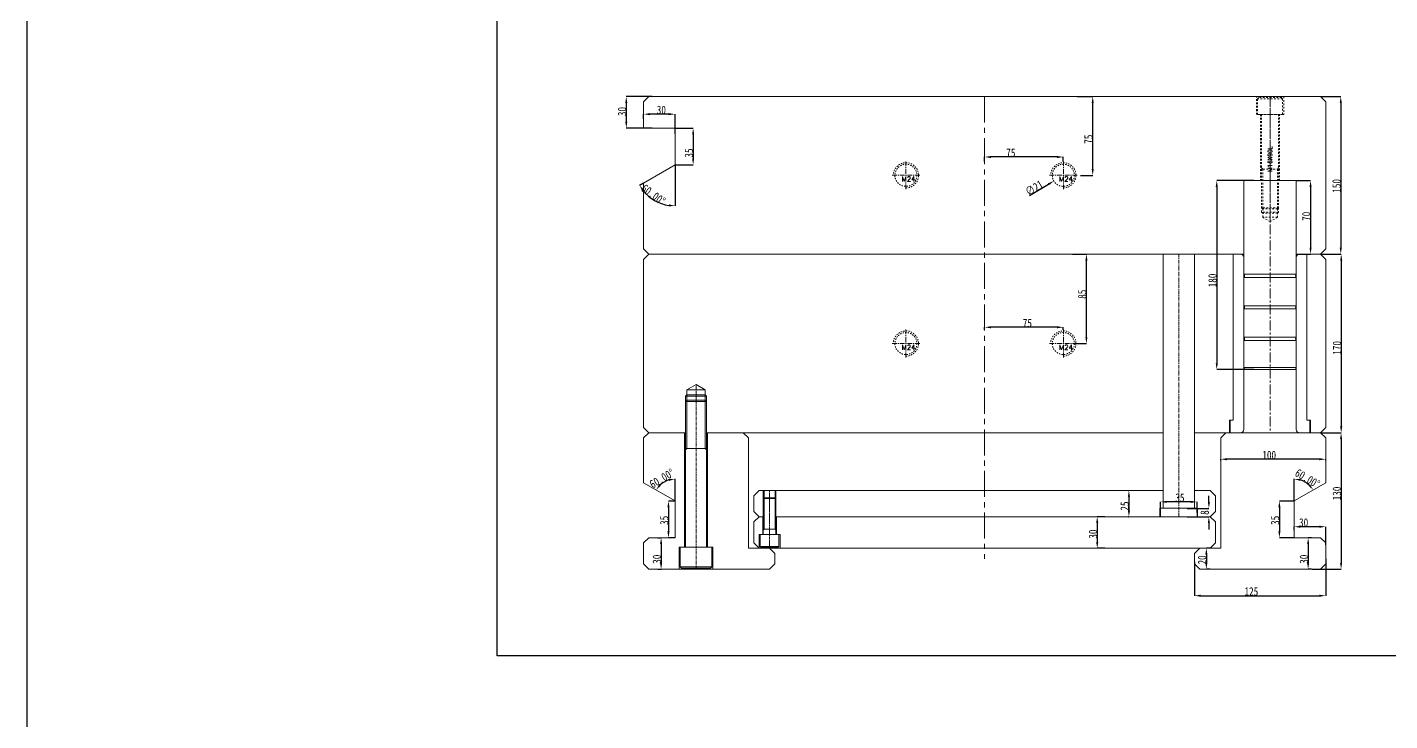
# Model space of a CAD drawing. Header units: millimetres. Extents: x -2895 to -298, y -11750 to -2997.
# Drawn here: x -2895 to -1597, y -4768 to -4108 of the extents above; entities that cross this region are included whole.
import ezdxf
from ezdxf.enums import TextEntityAlignment as Align

# ---------------------------------------------------------------- set-up
doc = ezdxf.new("R2010")
doc.units = ezdxf.units.MM
doc.header["$LTSCALE"] = 16.335
doc.header["$PDMODE"] = 3
doc.header["$PDSIZE"] = 0.3125
doc.linetypes.add('CENTER', pattern=[0.6, 0.375, -0.075, 0.075, -0.075])
doc.linetypes.add('HIDDEN', pattern=[0.2, 0.1, -0.1])
doc.layers.get('0').update_dxf_attribs({"linetype": 'CONTINUOUS'})
doc.layers.get('Defpoints').update_dxf_attribs({"linetype": 'CONTINUOUS'})
doc.layers.add('moldbase', color=7, linetype='CONTINUOUS', lineweight=20)
doc.layers.add('screw', color=33, linetype='CONTINUOUS', lineweight=13)
doc.styles.get("Standard").update_dxf_attribs({"font": 'txt', "width": 0.8})
doc.styles.add('TXT', font='txt.shx', dxfattribs={"bigfont": 'gbcbig.shx'})
doc.dimstyles.new('ISO-25', dxfattribs={"dimtxt": 8, "dimasz": 6, "dimexe": 0, "dimexo": 0, "dimgap": 0, "dimtad": 1, "dimdsep": 46, "dimtxsty": 'Standard', "dimcen": 0, "dimclrd": 4, "dimclre": 4, "dimclrt": 6, "dimazin": 0, "dimtfac": 1, "dimtofl": 0, "dimtmove": 0, "dimatfit": 3, "dimfxl": 0, "dimarcsym": 0})

# ---------------------------------------------------------------- blocks, each defined once
blk = doc.blocks.new('*D1839')
at = {"color": 4, "lineweight": -2}
for p, q in [((-1726.5, -4253.6), (-1761.7, -4253.6)), ((-1761.7, -4259.6), (-1761.7, -4427.6)), ((-1726.5, -4433.6), (-1761.7, -4433.6))]:
    blk.add_line(p, q, dxfattribs=at)
at = {"color": 4}
for points in [[(-1762.7, -4259.6), (-1760.7, -4259.6), (-1761.7, -4253.6)], [(-1762.7, -4427.6), (-1760.7, -4427.6), (-1761.7, -4433.6)]]:
    blk.add_solid(points, dxfattribs=at)
at = {"layer": 'Defpoints', "color": 0}
for p in [(-1726.5, -4253.6), (-1761.7, -4433.6), (-1726.5, -4433.6)]:
    blk.add_point(p, dxfattribs=at)
at = {"color": 6, "insert": (-1765.7, -4348.7), "char_height": 8, "attachment_point": 5, "rotation": 90}
blk.add_mtext('180', dxfattribs=at)
blk = doc.blocks.new('*D1840')
at = {"color": 4, "lineweight": -2}
for p, q in [((-1662.9, -4173.6), (-1643.5, -4173.6)), ((-1643.5, -4179.6), (-1643.5, -4317.6)), ((-1662.9, -4323.6), (-1643.5, -4323.6))]:
    blk.add_line(p, q, dxfattribs=at)
at = {"color": 4}
for points in [[(-1644.5, -4179.6), (-1642.5, -4179.6), (-1643.5, -4173.6)], [(-1644.5, -4317.6), (-1642.5, -4317.6), (-1643.5, -4323.6)]]:
    blk.add_solid(points, dxfattribs=at)
at = {"layer": 'Defpoints', "color": 0}
for p in [(-1662.9, -4173.6), (-1662.9, -4323.6), (-1643.5, -4323.6)]:
    blk.add_point(p, dxfattribs=at)
at = {"color": 6, "insert": (-1647.5, -4258.6), "char_height": 8, "attachment_point": 5, "rotation": 90}
blk.add_mtext('150', dxfattribs=at)
blk = doc.blocks.new('*D1841')
at = {"color": 4, "lineweight": -2}
for p, q in [((-1662.9, -4323.8), (-1643.1, -4323.8)), ((-1643.1, -4329.8), (-1643.1, -4487.8)), ((-1662.9, -4493.8), (-1643.1, -4493.8))]:
    blk.add_line(p, q, dxfattribs=at)
at = {"color": 4}
for points in [[(-1644.1, -4329.8), (-1642.1, -4329.8), (-1643.1, -4323.8)], [(-1644.1, -4487.8), (-1642.1, -4487.8), (-1643.1, -4493.8)]]:
    blk.add_solid(points, dxfattribs=at)
at = {"layer": 'Defpoints', "color": 0}
for p in [(-1662.9, -4323.8), (-1662.9, -4493.8), (-1643.1, -4493.8)]:
    blk.add_point(p, dxfattribs=at)
at = {"color": 6, "insert": (-1647.1, -4412.9), "char_height": 8, "attachment_point": 5, "rotation": 90}
blk.add_mtext('170', dxfattribs=at)
blk = doc.blocks.new('*D1785')
at = {"color": 4, "lineweight": -2}
for p, q in [((-1894.7, -4173.6), (-1879.9, -4173.6)), ((-1879.9, -4242.6), (-1879.9, -4179.6)), ((-1891.4, -4248.6), (-1879.9, -4248.6))]:
    blk.add_line(p, q, dxfattribs=at)
at = {"color": 4}
for points in [[(-1880.9, -4179.6), (-1878.9, -4179.6), (-1879.9, -4173.6)], [(-1880.9, -4242.6), (-1878.9, -4242.6), (-1879.9, -4248.6)]]:
    blk.add_solid(points, dxfattribs=at)
at = {"layer": 'Defpoints', "color": 0}
for p in [(-1894.7, -4173.6), (-1879.9, -4173.6), (-1891.4, -4248.6)]:
    blk.add_point(p, dxfattribs=at)
at = {"color": 6, "insert": (-1883.9, -4214.1), "char_height": 8, "attachment_point": 5, "rotation": 90}
blk.add_mtext('75', dxfattribs=at)
blk = doc.blocks.new('*D1786')
at = {"color": 4, "lineweight": -2}
for p, q in [((-1982.9, -4235.4), (-1982.9, -4231.1)), ((-1913.9, -4231.1), (-1976.9, -4231.1)), ((-1907.9, -4235.4), (-1907.9, -4231.1))]:
    blk.add_line(p, q, dxfattribs=at)
at = {"color": 4}
for points in [[(-1976.9, -4230.1), (-1976.9, -4232.1), (-1982.9, -4231.1)], [(-1913.9, -4230.1), (-1913.9, -4232.1), (-1907.9, -4231.1)]]:
    blk.add_solid(points, dxfattribs=at)
at = {"layer": 'Defpoints', "color": 0}
for p in [(-1982.9, -4231.1), (-1982.9, -4235.4), (-1907.9, -4235.4)]:
    blk.add_point(p, dxfattribs=at)
at = {"color": 6, "insert": (-1957.9, -4227.1), "char_height": 8, "attachment_point": 5}
blk.add_mtext('75', dxfattribs=at)
blk = doc.blocks.new('*D1787')
at = {"color": 4, "lineweight": -2}
for p, q in [((-1982.9, -4395.6), (-1982.9, -4393.3)), ((-1913.9, -4393.3), (-1976.9, -4393.3)), ((-1907.9, -4395.6), (-1907.9, -4393.3))]:
    blk.add_line(p, q, dxfattribs=at)
at = {"color": 4}
for points in [[(-1976.9, -4392.3), (-1976.9, -4394.3), (-1982.9, -4393.3)], [(-1913.9, -4392.3), (-1913.9, -4394.3), (-1907.9, -4393.3)]]:
    blk.add_solid(points, dxfattribs=at)
at = {"layer": 'Defpoints', "color": 0}
for p in [(-1982.9, -4393.3), (-1982.9, -4395.6), (-1907.9, -4395.6)]:
    blk.add_point(p, dxfattribs=at)
at = {"color": 6, "insert": (-1942.2, -4389.3), "char_height": 8, "attachment_point": 5}
blk.add_mtext('75', dxfattribs=at)
blk = doc.blocks.new('*D1788')
at = {"color": 4, "lineweight": -2}
for p, q in [((-1899.2, -4323.8), (-1885.9, -4323.8)), ((-1885.9, -4402.8), (-1885.9, -4329.8)), ((-1894.7, -4408.8), (-1885.9, -4408.8))]:
    blk.add_line(p, q, dxfattribs=at)
at = {"color": 4}
for points in [[(-1886.9, -4329.8), (-1884.9, -4329.8), (-1885.9, -4323.8)], [(-1886.9, -4402.8), (-1884.9, -4402.8), (-1885.9, -4408.8)]]:
    blk.add_solid(points, dxfattribs=at)
at = {"layer": 'Defpoints', "color": 0}
for p in [(-1899.2, -4323.8), (-1885.9, -4323.8), (-1894.7, -4408.8)]:
    blk.add_point(p, dxfattribs=at)
at = {"color": 6, "insert": (-1889.9, -4361.8), "char_height": 8, "attachment_point": 5, "rotation": 90}
blk.add_mtext('85', dxfattribs=at)
blk = doc.blocks.new('*D1842')
at = {"color": 4, "lineweight": -2}
for p, q in [((-1662.9, -4493.8), (-1643.2, -4493.8)), ((-1643.2, -4499.8), (-1643.2, -4617.8)), ((-1670.9, -4623.8), (-1643.2, -4623.8))]:
    blk.add_line(p, q, dxfattribs=at)
at = {"color": 4}
for points in [[(-1644.2, -4499.8), (-1642.2, -4499.8), (-1643.2, -4493.8)], [(-1644.2, -4617.8), (-1642.2, -4617.8), (-1643.2, -4623.8)]]:
    blk.add_solid(points, dxfattribs=at)
at = {"layer": 'Defpoints', "color": 0}
for p in [(-1662.9, -4493.8), (-1670.9, -4623.8), (-1643.2, -4623.8)]:
    blk.add_point(p, dxfattribs=at)
at = {"color": 6, "insert": (-1647.2, -4551.6), "char_height": 8, "attachment_point": 5, "rotation": 90}
blk.add_mtext('130', dxfattribs=at)
blk = doc.blocks.new('*D1843')
at = {"color": 4, "lineweight": -2}
for p, q in [((-1757.9, -4520.1), (-1757.9, -4519)), ((-1663.9, -4519), (-1751.9, -4519)), ((-1657.9, -4520.1), (-1657.9, -4519))]:
    blk.add_line(p, q, dxfattribs=at)
at = {"color": 4}
for points in [[(-1751.9, -4518), (-1751.9, -4520), (-1757.9, -4519)], [(-1663.9, -4518), (-1663.9, -4520), (-1657.9, -4519)]]:
    blk.add_solid(points, dxfattribs=at)
at = {"layer": 'Defpoints', "color": 0}
for p in [(-1757.9, -4519), (-1757.9, -4520.1), (-1657.9, -4520.1)]:
    blk.add_point(p, dxfattribs=at)
at = {"color": 6, "insert": (-1711.7, -4515), "char_height": 8, "attachment_point": 5}
blk.add_mtext('100', dxfattribs=at)
blk = doc.blocks.new('*D1844')
at = {"color": 4, "lineweight": -2}
for p, q in [((-1671.5, -4593.8), (-1674.6, -4593.8)), ((-1674.6, -4599.8), (-1674.6, -4617.8)), ((-1671.5, -4623.8), (-1674.6, -4623.8))]:
    blk.add_line(p, q, dxfattribs=at)
at = {"color": 4}
for points in [[(-1675.6, -4599.8), (-1673.6, -4599.8), (-1674.6, -4593.8)], [(-1675.6, -4617.8), (-1673.6, -4617.8), (-1674.6, -4623.8)]]:
    blk.add_solid(points, dxfattribs=at)
at = {"layer": 'Defpoints', "color": 0}
for p in [(-1671.5, -4593.8), (-1674.6, -4623.8), (-1671.5, -4623.8)]:
    blk.add_point(p, dxfattribs=at)
at = {"color": 6, "insert": (-1678.6, -4614.2), "char_height": 8, "attachment_point": 5, "rotation": 90}
blk.add_mtext('30', dxfattribs=at)
blk = doc.blocks.new('*D1845')
at = {"color": 4, "lineweight": -2}
for p, q in [((-1767.9, -4603.8), (-1771.6, -4603.8)), ((-1771.6, -4609.8), (-1771.6, -4617.8)), ((-1767.9, -4623.8), (-1771.6, -4623.8))]:
    blk.add_line(p, q, dxfattribs=at)
at = {"color": 4}
for points in [[(-1772.6, -4609.8), (-1770.6, -4609.8), (-1771.6, -4603.8)], [(-1772.6, -4617.8), (-1770.6, -4617.8), (-1771.6, -4623.8)]]:
    blk.add_solid(points, dxfattribs=at)
at = {"layer": 'Defpoints', "color": 0}
for p in [(-1767.9, -4603.8), (-1771.6, -4623.8), (-1767.9, -4623.8)]:
    blk.add_point(p, dxfattribs=at)
at = {"color": 6, "insert": (-1775.6, -4614.9), "char_height": 8, "attachment_point": 5, "rotation": 90}
blk.add_mtext('20', dxfattribs=at)
blk = doc.blocks.new('*D1846')
at = {"color": 4, "lineweight": -2}
for p, q in [((-1782.9, -4616.6), (-1782.9, -4649)), ((-1657.9, -4614), (-1657.9, -4649)), ((-1776.9, -4649), (-1663.9, -4649))]:
    blk.add_line(p, q, dxfattribs=at)
at = {"color": 4}
for points in [[(-1776.9, -4648), (-1776.9, -4650), (-1782.9, -4649)], [(-1663.9, -4648), (-1663.9, -4650), (-1657.9, -4649)]]:
    blk.add_solid(points, dxfattribs=at)
at = {"layer": 'Defpoints', "color": 0}
for p in [(-1782.9, -4616.6), (-1657.9, -4614), (-1657.9, -4649)]:
    blk.add_point(p, dxfattribs=at)
at = {"color": 6, "insert": (-1728.7, -4645), "char_height": 8, "attachment_point": 5}
blk.add_mtext('125', dxfattribs=at)
blk = doc.blocks.new('*D1847')
at = {"color": 4, "lineweight": -2}
for p, q in [((-1868.2, -4573.8), (-1875.6, -4573.8)), ((-1875.6, -4579.8), (-1875.6, -4597.8)), ((-1868.2, -4603.8), (-1875.6, -4603.8))]:
    blk.add_line(p, q, dxfattribs=at)
at = {"color": 4}
for points in [[(-1876.6, -4579.8), (-1874.6, -4579.8), (-1875.6, -4573.8)], [(-1876.6, -4597.8), (-1874.6, -4597.8), (-1875.6, -4603.8)]]:
    blk.add_solid(points, dxfattribs=at)
at = {"layer": 'Defpoints', "color": 0}
for p in [(-1868.2, -4573.8), (-1875.6, -4603.8), (-1868.2, -4603.8)]:
    blk.add_point(p, dxfattribs=at)
at = {"color": 6, "insert": (-1879.6, -4590.3), "char_height": 8, "attachment_point": 5, "rotation": 90}
blk.add_mtext('30', dxfattribs=at)
blk = doc.blocks.new('*D1789')
at = {"color": 4, "lineweight": -2}
for p, q in [((-1845.8, -4548.8), (-1845.4, -4548.8)), ((-1845.4, -4554.8), (-1845.4, -4567.8)), ((-1845.8, -4573.8), (-1845.4, -4573.8))]:
    blk.add_line(p, q, dxfattribs=at)
at = {"color": 4}
for points in [[(-1846.4, -4554.8), (-1844.4, -4554.8), (-1845.4, -4548.8)], [(-1846.4, -4567.8), (-1844.4, -4567.8), (-1845.4, -4573.8)]]:
    blk.add_solid(points, dxfattribs=at)
at = {"layer": 'Defpoints', "color": 0}
for p in [(-1845.8, -4548.8), (-1845.8, -4573.8), (-1845.4, -4573.8)]:
    blk.add_point(p, dxfattribs=at)
at = {"color": 6, "insert": (-1849.4, -4563.6), "char_height": 8, "attachment_point": 5, "rotation": 90}
blk.add_mtext('25', dxfattribs=at)
blk = doc.blocks.new('*D1848')
at = {"color": 4, "lineweight": -2}
for p, q in [((-1685.9, -4253.6), (-1672.3, -4253.6)), ((-1672.3, -4259.6), (-1672.3, -4317.6)), ((-1685.9, -4323.6), (-1672.3, -4323.6))]:
    blk.add_line(p, q, dxfattribs=at)
at = {"color": 4}
for points in [[(-1673.3, -4259.6), (-1671.3, -4259.6), (-1672.3, -4253.6)], [(-1673.3, -4317.6), (-1671.3, -4317.6), (-1672.3, -4323.6)]]:
    blk.add_solid(points, dxfattribs=at)
at = {"layer": 'Defpoints', "color": 0}
for p in [(-1685.9, -4253.6), (-1685.9, -4323.6), (-1672.3, -4323.6)]:
    blk.add_point(p, dxfattribs=at)
at = {"color": 6, "insert": (-1676.3, -4287.6), "char_height": 8, "attachment_point": 5, "rotation": 90}
blk.add_mtext('70', dxfattribs=at)
blk = doc.blocks.new('*D1849')
at = {"color": 4, "lineweight": -2}
for p, q in [((-1687.9, -4558.8), (-1702, -4558.8)), ((-1702, -4564.8), (-1702, -4587.8)), ((-1687.9, -4593.8), (-1702, -4593.8))]:
    blk.add_line(p, q, dxfattribs=at)
at = {"color": 4}
for points in [[(-1703, -4564.8), (-1701, -4564.8), (-1702, -4558.8)], [(-1703, -4587.8), (-1701, -4587.8), (-1702, -4593.8)]]:
    blk.add_solid(points, dxfattribs=at)
at = {"layer": 'Defpoints', "color": 0}
for p in [(-1687.9, -4558.8), (-1702, -4593.8), (-1687.9, -4593.8)]:
    blk.add_point(p, dxfattribs=at)
at = {"color": 6, "insert": (-1706, -4577.2), "char_height": 8, "attachment_point": 5, "rotation": 90}
blk.add_mtext('35', dxfattribs=at)
blk = doc.blocks.new('*D1850')
at = {"color": 4, "lineweight": -2}
for p, q in [((-2277.9, -4203.6), (-2260.7, -4203.6)), ((-2260.7, -4209.6), (-2260.7, -4232.6)), ((-2277.9, -4238.6), (-2260.7, -4238.6))]:
    blk.add_line(p, q, dxfattribs=at)
at = {"color": 4}
for points in [[(-2261.7, -4209.6), (-2259.7, -4209.6), (-2260.7, -4203.6)], [(-2261.7, -4232.6), (-2259.7, -4232.6), (-2260.7, -4238.6)]]:
    blk.add_solid(points, dxfattribs=at)
at = {"layer": 'Defpoints', "color": 0}
for p in [(-2277.9, -4203.6), (-2277.9, -4238.6), (-2260.7, -4238.6)]:
    blk.add_point(p, dxfattribs=at)
at = {"color": 6, "insert": (-2264.7, -4227.3), "char_height": 8, "attachment_point": 5, "rotation": 90}
blk.add_mtext('35', dxfattribs=at)
blk = doc.blocks.new('*D1851')
at = {"color": 4, "lineweight": -2}
for p, q in [((-2299.6, -4173.6), (-2324.4, -4173.6)), ((-2324.4, -4179.6), (-2324.4, -4197.6)), ((-2299.6, -4203.6), (-2324.4, -4203.6))]:
    blk.add_line(p, q, dxfattribs=at)
at = {"color": 4}
for points in [[(-2325.4, -4179.6), (-2323.4, -4179.6), (-2324.4, -4173.6)], [(-2325.4, -4197.6), (-2323.4, -4197.6), (-2324.4, -4203.6)]]:
    blk.add_solid(points, dxfattribs=at)
at = {"layer": 'Defpoints', "color": 0}
for p in [(-2299.6, -4173.6), (-2324.4, -4203.6), (-2299.6, -4203.6)]:
    blk.add_point(p, dxfattribs=at)
at = {"color": 6, "insert": (-2328.4, -4187.8), "char_height": 8, "attachment_point": 5, "rotation": 90}
blk.add_mtext('30', dxfattribs=at)
blk = doc.blocks.new('*D1852')
at = {"color": 4, "lineweight": -2}
blk.add_line((-1687.9, -4558.8), (-1687.9, -4537.8), dxfattribs=at)
blk.add_arc((-1687.9, -4558.8), 20.9, 46.4859, 73.5141, dxfattribs=at)
at = {"color": 4}
for points in [[(-1682.1, -4539.7), (-1681.8, -4537.7), (-1687.9, -4537.8)], [(-1672.7, -4543), (-1674.3, -4544.2), (-1669.8, -4548.3)]]:
    blk.add_solid(points, dxfattribs=at)
at = {"layer": 'Defpoints', "color": 0}
for p in [(-1680.7, -4539.1), (-1657.9, -4541.4), (-1687.9, -4558.8), (-1687.9, -4558.8), (-1687.9, -4593.8)]:
    blk.add_point(p, dxfattribs=at)
at = {"color": 6, "insert": (-1675.2, -4537.3), "char_height": 8, "attachment_point": 5, "rotation": 329.5011}
blk.add_mtext('60.00°', dxfattribs=at)
blk = doc.blocks.new('*D1853')
at = {"color": 4, "lineweight": -2}
for p, q in [((-2294.3, -4593.8), (-2291.2, -4593.8)), ((-2291.2, -4599.8), (-2291.2, -4617.8)), ((-2294.3, -4623.8), (-2291.2, -4623.8))]:
    blk.add_line(p, q, dxfattribs=at)
at = {"color": 4}
for points in [[(-2292.2, -4599.8), (-2290.2, -4599.8), (-2291.2, -4593.8)], [(-2292.2, -4617.8), (-2290.2, -4617.8), (-2291.2, -4623.8)]]:
    blk.add_solid(points, dxfattribs=at)
at = {"layer": 'Defpoints', "color": 0}
for p in [(-2294.3, -4593.8), (-2294.3, -4623.8), (-2291.2, -4623.8)]:
    blk.add_point(p, dxfattribs=at)
at = {"color": 6, "insert": (-2295.2, -4614.2), "char_height": 8, "attachment_point": 5, "rotation": 90}
blk.add_mtext('30', dxfattribs=at)
blk = doc.blocks.new('*D1854')
at = {"color": 4, "lineweight": -2}
for p, q in [((-2277.9, -4558.8), (-2284.2, -4558.8)), ((-2284.2, -4564.8), (-2284.2, -4587.8)), ((-2277.9, -4593.8), (-2284.2, -4593.8))]:
    blk.add_line(p, q, dxfattribs=at)
at = {"color": 4}
for points in [[(-2285.2, -4564.8), (-2283.2, -4564.8), (-2284.2, -4558.8)], [(-2285.2, -4587.8), (-2283.2, -4587.8), (-2284.2, -4593.8)]]:
    blk.add_solid(points, dxfattribs=at)
at = {"layer": 'Defpoints', "color": 0}
for p in [(-2277.9, -4558.8), (-2284.2, -4593.8), (-2277.9, -4593.8)]:
    blk.add_point(p, dxfattribs=at)
at = {"color": 6, "insert": (-2288.2, -4577.2), "char_height": 8, "attachment_point": 5, "rotation": 90}
blk.add_mtext('35', dxfattribs=at)
blk = doc.blocks.new('*D1855')
at = {"color": 4, "lineweight": -2}
blk.add_line((-2277.9, -4558.8), (-2277.9, -4537.8), dxfattribs=at)
blk.add_arc((-2277.9, -4558.8), 20.9, 106.4859, 133.5141, dxfattribs=at)
at = {"color": 4}
for points in [[(-2291.5, -4544.2), (-2293.1, -4543), (-2296, -4548.3)], [(-2284, -4537.7), (-2283.7, -4539.7), (-2277.9, -4537.8)]]:
    blk.add_solid(points, dxfattribs=at)
at = {"layer": 'Defpoints', "color": 0}
for p in [(-2307.9, -4541.4), (-2285.1, -4539.1), (-2277.9, -4558.8), (-2277.9, -4558.8), (-2277.9, -4593.8)]:
    blk.add_point(p, dxfattribs=at)
at = {"color": 6, "insert": (-2290.5, -4537.3), "char_height": 8, "attachment_point": 5, "rotation": 30.4989}
blk.add_mtext('60.00°', dxfattribs=at)
blk = doc.blocks.new('*D1856')
at = {"color": 4, "lineweight": -2}
for p, q in [((-2277.9, -4238.6), (-2277.9, -4277.6)), ((-2307.9, -4255.9), (-2311.7, -4258.1))]:
    blk.add_line(p, q, dxfattribs=at)
blk.add_arc((-2277.9, -4238.6), 39.1, 218.8065, 261.1935, dxfattribs=at)
at = {"color": 4}
for points in [[(-2309.2, -4263.6), (-2307.5, -4262.5), (-2311.7, -4258.1)], [(-2283.8, -4276.2), (-2284, -4278.2), (-2277.9, -4277.6)]]:
    blk.add_solid(points, dxfattribs=at)
at = {"layer": 'Defpoints', "color": 0}
for p in [(-2277.9, -4203.6), (-2277.9, -4238.6), (-2277.9, -4238.6), (-2307.9, -4255.9), (-2291.3, -4275.3)]:
    blk.add_point(p, dxfattribs=at)
at = {"color": 6, "insert": (-2298.6, -4266.9), "char_height": 8, "attachment_point": 5, "rotation": 323.8753}
blk.add_mtext('60.00°', dxfattribs=at)
blk = doc.blocks.new('*D1857')
at = {"color": 4, "lineweight": -2}
for p, q in [((-2307.9, -4194.7), (-2307.9, -4190.3)), ((-2283.9, -4190.3), (-2301.9, -4190.3)), ((-2277.9, -4208.9), (-2277.9, -4190.3))]:
    blk.add_line(p, q, dxfattribs=at)
at = {"color": 4}
for points in [[(-2301.9, -4189.3), (-2301.9, -4191.3), (-2307.9, -4190.3)], [(-2283.9, -4189.3), (-2283.9, -4191.3), (-2277.9, -4190.3)]]:
    blk.add_solid(points, dxfattribs=at)
at = {"layer": 'Defpoints', "color": 0}
for p in [(-2307.9, -4190.3), (-2307.9, -4194.7), (-2277.9, -4208.9)]:
    blk.add_point(p, dxfattribs=at)
at = {"color": 6, "insert": (-2291, -4186.3), "char_height": 8, "attachment_point": 5}
blk.add_mtext('30', dxfattribs=at)
blk = doc.blocks.new('*D1858')
at = {"color": 4, "lineweight": -2}
for p, q in [((-1687.9, -4586.7), (-1687.9, -4583.3)), ((-1663.9, -4583.3), (-1681.9, -4583.3)), ((-1657.9, -4600.6), (-1657.9, -4583.3))]:
    blk.add_line(p, q, dxfattribs=at)
at = {"color": 4}
for points in [[(-1681.9, -4582.3), (-1681.9, -4584.3), (-1687.9, -4583.3)], [(-1663.9, -4582.3), (-1663.9, -4584.3), (-1657.9, -4583.3)]]:
    blk.add_solid(points, dxfattribs=at)
at = {"layer": 'Defpoints', "color": 0}
for p in [(-1687.9, -4583.3), (-1687.9, -4586.7), (-1657.9, -4600.6)]:
    blk.add_point(p, dxfattribs=at)
at = {"color": 6, "insert": (-1678.9, -4579.3), "char_height": 8, "attachment_point": 5}
blk.add_mtext('30', dxfattribs=at)
blk = doc.blocks.new('screw_m24_g')
at = {"layer": 'screw', "color": 1, "linetype": 'CENTER', "ltscale": 0.746373}
for p, q in [((0, -13.2), (0, 13.2)), ((-13.2, 0), (13.2, 0))]:
    blk.add_line(p, q, dxfattribs=at)
at = {"layer": 'screw', "color": 33, "linetype": 'HIDDEN', "ltscale": 0.746373}
blk.add_circle((0, 0), 10.5, dxfattribs=at)
at = {"layer": 'screw', "color": 92, "linetype": 'HIDDEN', "ltscale": 0.746373}
blk.add_arc((0, 0), 12, 270, 180, dxfattribs=at)
at = {"layer": 'screw', "color": 6, "style": 'TXT'}
blk.add_text('M24', height=4.8, dxfattribs=at).set_placement((-4.08, -6))
blk = doc.blocks.new('*D1905')
at = {"color": 4, "lineweight": -2}
blk.add_line((-1940, -4267.8), (-1922, -4257.1), dxfattribs=at)
at = {"color": 4}
blk.add_solid([(-1922.6, -4256.2), (-1921.5, -4257.9), (-1916.9, -4254)], dxfattribs=at)
at = {"layer": 'Defpoints', "color": 0}
for p in [(-1898.9, -4243.2), (-1916.9, -4254)]:
    blk.add_point(p, dxfattribs=at)
at = {"color": 6, "insert": (-1935.7, -4260.6), "char_height": 8, "attachment_point": 5, "rotation": 30.9605}
blk.add_mtext('∅21', dxfattribs=at)
blk = doc.blocks.new('*D1909')
at = {"color": 4, "lineweight": -2}
for p, q in [((-1769.2, -4559.8), (-1769.2, -4553.8)), ((-1789.9, -4565.8), (-1769.2, -4565.8)), ((-1789.9, -4573.8), (-1769.2, -4573.8)), ((-1769.2, -4579.8), (-1769.2, -4585.8))]:
    blk.add_line(p, q, dxfattribs=at)
at = {"color": 4}
for points in [[(-1770.2, -4559.8), (-1768.2, -4559.8), (-1769.2, -4565.8)], [(-1770.2, -4579.8), (-1768.2, -4579.8), (-1769.2, -4573.8)]]:
    blk.add_solid(points, dxfattribs=at)
at = {"layer": 'Defpoints', "color": 0}
for p in [(-1789.9, -4565.8), (-1789.9, -4573.8), (-1769.2, -4573.8)]:
    blk.add_point(p, dxfattribs=at)
at = {"color": 6, "insert": (-1773.2, -4569.8), "char_height": 8, "attachment_point": 5, "rotation": 90}
blk.add_mtext('8', dxfattribs=at)
blk = doc.blocks.new('*D1910')
at = {"color": 4, "lineweight": -2}
for p, q in [((-1815.4, -4569.8), (-1815.4, -4559.6)), ((-1786.4, -4559.6), (-1809.4, -4559.6)), ((-1780.4, -4569.8), (-1780.4, -4559.6))]:
    blk.add_line(p, q, dxfattribs=at)
at = {"color": 4}
for points in [[(-1809.4, -4558.6), (-1809.4, -4560.6), (-1815.4, -4559.6)], [(-1786.4, -4558.6), (-1786.4, -4560.6), (-1780.4, -4559.6)]]:
    blk.add_solid(points, dxfattribs=at)
at = {"layer": 'Defpoints', "color": 0}
for p in [(-1815.4, -4559.6), (-1815.4, -4569.8), (-1780.4, -4569.8)]:
    blk.add_point(p, dxfattribs=at)
at = {"color": 6, "insert": (-1796.8, -4555.6), "char_height": 8, "attachment_point": 5}
blk.add_mtext('35', dxfattribs=at)

msp = doc.modelspace()

# ---------------------------------------------------------------- linework, layer by layer
for points in [[(-2895.262, -2997.149), (-298.401, -2997.149), (-298.401, -11750.394), (-2895.262, -11750.394)], [(-2447.456, -3377.37), (-674.869, -3377.37), (-674.869, -4706.337), (-2447.456, -4706.337)]]:
    msp.add_lwpolyline(points, close=True)
at = {"layer": 'moldbase'}
for p, q in [((-2302.897, -4173.566), (-2307.897, -4178.566)), ((-2307.897, -4178.566), (-2307.897, -4203.566)), ((-1662.897, -4173.566), (-2302.897, -4173.566)), ((-1662.897, -4173.566), (-1657.897, -4178.566)), ((-1657.897, -4178.566), (-1657.897, -4318.566)), ((-2307.897, -4203.566), (-2277.897, -4203.566)), ((-2277.897, -4203.566), (-2277.897, -4238.566)), ((-2277.897, -4238.566), (-2307.897, -4255.886)), ((-2307.897, -4255.886), (-2307.897, -4318.566)), ((-1685.897, -4253.566), (-1735.897, -4253.566)), ((-1735.897, -4490.766), (-1735.897, -4253.566)), ((-1685.897, -4253.566), (-1685.897, -4490.766)), ((-2307.897, -4318.566), (-2302.897, -4323.566)), ((-2302.897, -4323.766), (-2307.897, -4328.766)), ((-1735.897, -4323.566), (-2302.897, -4323.566)), ((-1812.897, -4323.766), (-2302.897, -4323.766)), ((-1812.897, -4565.766), (-1812.897, -4323.566)), ((-1782.897, -4565.766), (-1782.897, -4323.566)), ((-1735.897, -4323.766), (-1782.897, -4323.766)), ((-1745.897, -4323.766), (-1745.897, -4481.766)), ((-1662.897, -4323.566), (-1685.897, -4323.566)), ((-1662.897, -4323.766), (-1685.897, -4323.766)), ((-1675.897, -4323.766), (-1675.897, -4481.766)), ((-1657.897, -4318.566), (-1662.897, -4323.566)), ((-1662.897, -4323.766), (-1657.897, -4328.766)), ((-2307.897, -4328.766), (-2307.897, -4488.766)), ((-1735.897, -4490.766), (-1735.897, -4326.766)), ((-1685.897, -4490.766), (-1685.897, -4326.766)), ((-1657.897, -4328.766), (-1657.897, -4488.766)), ((-1685.897, -4342.799), (-1735.897, -4342.799)), ((-1685.897, -4345.799), (-1735.897, -4345.799)), ((-1685.897, -4372.799), (-1735.897, -4372.799)), ((-1685.897, -4375.799), (-1735.897, -4375.799)), ((-1685.897, -4402.799), (-1735.897, -4402.799)), ((-1685.897, -4405.799), (-1735.897, -4405.799)), ((-1685.897, -4431.566), (-1735.897, -4431.566)), ((-1687.897, -4433.566), (-1733.897, -4433.566)), ((-2266.647, -4452.766), (-2257.897, -4447.714)), ((-2266.647, -4462.766), (-2266.647, -4452.766)), ((-2266.647, -4452.766), (-2249.147, -4452.766)), ((-2257.897, -4447.714), (-2249.147, -4452.766)), ((-2249.147, -4452.766), (-2249.147, -4462.766)), ((-2267.897, -4464.016), (-2266.647, -4462.766)), ((-2267.897, -4602.766), (-2267.897, -4464.016)), ((-2266.647, -4462.766), (-2249.147, -4462.766)), ((-2249.147, -4462.766), (-2247.897, -4464.016)), ((-2247.897, -4602.766), (-2247.897, -4464.016)), ((-2307.897, -4488.766), (-2302.897, -4493.766)), ((-1745.897, -4481.766), (-1749.397, -4481.766)), ((-1749.397, -4481.766), (-1749.397, -4493.766)), ((-1748.897, -4481.766), (-1748.897, -4493.766)), ((-1675.897, -4481.766), (-1672.397, -4481.766)), ((-1672.897, -4481.766), (-1672.897, -4493.766)), ((-1672.397, -4481.766), (-1672.397, -4493.766)), ((-1657.897, -4488.766), (-1662.897, -4493.766)), ((-2302.897, -4493.766), (-2307.897, -4498.766)), ((-2307.897, -4498.766), (-2307.897, -4541.445)), ((-2267.897, -4493.766), (-2302.897, -4493.766)), ((-2268.897, -4493.766), (-2268.897, -4602.766)), ((-1812.897, -4493.766), (-2247.897, -4493.766)), ((-2246.897, -4602.766), (-2246.897, -4493.766)), ((-2212.897, -4493.766), (-2207.897, -4498.766)), ((-2207.897, -4498.766), (-2207.897, -4603.766)), ((-1662.897, -4493.766), (-1782.897, -4493.766)), ((-1752.897, -4493.766), (-1757.897, -4498.766)), ((-1757.897, -4498.766), (-1757.897, -4603.766)), ((-1662.897, -4493.766), (-1657.897, -4498.766)), ((-1657.897, -4498.766), (-1657.897, -4541.445)), ((-2267.897, -4508.766), (-2247.897, -4508.766)), ((-2307.897, -4541.445), (-2277.897, -4558.766)), ((-1657.897, -4541.445), (-1687.897, -4558.766)), ((-2197.897, -4548.766), (-2202.897, -4553.766)), ((-2202.897, -4553.766), (-2202.897, -4568.766)), ((-1812.897, -4548.766), (-2197.897, -4548.766)), ((-2193.897, -4556.516), (-2193.147, -4555.766)), ((-2193.897, -4590.766), (-2193.897, -4556.516)), ((-2193.147, -4555.766), (-2193.147, -4548.766)), ((-2193.147, -4555.766), (-2182.647, -4555.766)), ((-2182.647, -4555.766), (-2182.647, -4548.766)), ((-2182.647, -4555.766), (-2181.897, -4556.516)), ((-2181.897, -4590.766), (-2181.897, -4556.516)), ((-1767.897, -4548.766), (-1782.897, -4548.766)), ((-1767.897, -4548.766), (-1762.897, -4553.766)), ((-1762.897, -4553.766), (-1762.897, -4568.766)), ((-2277.897, -4558.766), (-2277.897, -4593.766)), ((-2202.897, -4568.766), (-2197.897, -4573.766)), ((-1815.897, -4573.766), (-1815.897, -4565.766)), ((-1815.897, -4565.766), (-1779.897, -4565.766)), ((-1815.397, -4573.766), (-1815.397, -4565.766)), ((-1780.397, -4565.766), (-1780.397, -4573.766)), ((-1779.897, -4565.766), (-1779.897, -4573.766)), ((-1762.897, -4568.766), (-1767.897, -4573.766)), ((-1687.897, -4558.766), (-1687.897, -4593.766)), ((-2197.897, -4573.766), (-2202.897, -4578.766)), ((-2202.897, -4578.766), (-2202.897, -4598.766)), ((-2193.897, -4573.766), (-2197.897, -4573.766)), ((-2194.397, -4573.766), (-2194.397, -4590.766)), ((-1767.897, -4573.766), (-2181.897, -4573.766)), ((-2181.397, -4590.766), (-2181.397, -4573.766)), ((-1767.897, -4573.766), (-1762.897, -4578.766)), ((-1762.897, -4578.766), (-1762.897, -4598.766)), ((-2302.897, -4593.766), (-2307.897, -4598.766)), ((-2302.897, -4593.766), (-2277.897, -4593.766)), ((-2197.897, -4603.766), (-2197.897, -4590.766)), ((-2197.897, -4590.766), (-2177.897, -4590.766)), ((-2196.897, -4602.016), (-2196.897, -4590.766)), ((-2196.897, -4590.766), (-2178.897, -4590.766)), ((-2193.897, -4585.766), (-2181.897, -4585.766)), ((-2178.897, -4590.766), (-2178.897, -4602.016)), ((-2177.897, -4590.766), (-2177.897, -4603.766)), ((-1662.897, -4593.766), (-1687.897, -4593.766)), ((-1662.897, -4593.766), (-1657.897, -4598.766)), ((-2307.897, -4598.766), (-2307.897, -4618.766)), ((-2273.897, -4623.766), (-2273.897, -4602.766)), ((-2273.897, -4602.766), (-2241.897, -4602.766)), ((-2272.897, -4621.516), (-2272.897, -4602.766)), ((-2272.897, -4602.766), (-2242.897, -4602.766)), ((-2242.897, -4602.766), (-2242.897, -4621.516)), ((-2241.897, -4602.766), (-2241.897, -4623.766)), ((-1757.897, -4603.766), (-2207.897, -4603.766)), ((-2202.897, -4598.766), (-2197.897, -4603.766)), ((-2196.147, -4602.766), (-2196.897, -4602.016)), ((-2196.897, -4602.016), (-2178.897, -4602.016)), ((-2196.147, -4602.766), (-2179.647, -4602.766)), ((-2187.897, -4603.766), (-2182.897, -4608.766)), ((-2182.897, -4608.766), (-2182.897, -4618.766)), ((-2178.897, -4602.016), (-2179.647, -4602.766)), ((-1777.897, -4603.766), (-1782.897, -4608.766)), ((-1782.897, -4608.766), (-1782.897, -4618.766)), ((-1762.897, -4598.766), (-1767.897, -4603.766)), ((-1657.897, -4598.766), (-1657.897, -4618.766)), ((-2307.897, -4618.766), (-2302.897, -4623.766)), ((-2271.647, -4622.766), (-2272.897, -4621.516)), ((-2272.897, -4621.516), (-2242.897, -4621.516)), ((-2242.897, -4621.516), (-2244.147, -4622.766)), ((-2182.897, -4618.766), (-2187.897, -4623.766)), ((-1782.897, -4618.766), (-1777.897, -4623.766)), ((-1657.897, -4618.766), (-1662.897, -4623.766)), ((-2302.897, -4623.766), (-2187.897, -4623.766)), ((-2271.647, -4622.766), (-2244.147, -4622.766)), ((-1662.897, -4623.766), (-1777.897, -4623.766))]:
    msp.add_line(p, q, dxfattribs=at)
at = {"layer": 'moldbase', "color": 1, "linetype": 'CENTER', "ltscale": 4.042853}
msp.add_line((-1982.897, -4173.566), (-1982.897, -4613.766), dxfattribs=at)
at = {"layer": 'moldbase', "color": 1, "linetype": 'CENTER', "ltscale": 1.554943}
msp.add_line((-1710.897, -4173.566), (-1710.897, -4493.766), dxfattribs=at)
at = {"layer": 'moldbase', "color": 1, "linetype": 'CENTER', "ltscale": 0.6}
msp.add_line((-1797.897, -4573.766), (-1797.897, -4323.566), dxfattribs=at)
at = {"layer": 'moldbase', "color": 1, "linetype": 'CENTER', "ltscale": 0.5}
msp.add_line((-2257.897, -4623.766), (-2257.897, -4447.714), dxfattribs=at)
at = {"layer": 'moldbase', "color": 92}
for p, q in [((-2267.897, -4459.016), (-2266.647, -4457.766)), ((-2267.897, -4464.016), (-2267.897, -4459.016)), ((-2267.897, -4459.016), (-2247.897, -4459.016)), ((-2267.897, -4464.016), (-2247.897, -4464.016)), ((-2266.647, -4457.766), (-2249.147, -4457.766)), ((-2266.647, -4508.766), (-2266.647, -4462.766)), ((-2249.147, -4457.766), (-2247.897, -4459.016)), ((-2249.147, -4508.766), (-2249.147, -4462.766)), ((-2247.897, -4459.016), (-2247.897, -4464.016)), ((-2267.897, -4510.016), (-2266.647, -4508.766)), ((-2249.147, -4508.766), (-2247.897, -4510.016)), ((-2193.897, -4556.516), (-2193.897, -4548.766)), ((-2193.897, -4556.516), (-2181.897, -4556.516)), ((-2193.147, -4585.766), (-2193.147, -4555.766)), ((-2182.647, -4585.766), (-2182.647, -4555.766)), ((-2181.897, -4556.516), (-2181.897, -4548.766)), ((-2193.897, -4586.516), (-2193.147, -4585.766)), ((-2182.647, -4585.766), (-2181.897, -4586.516))]:
    msp.add_line(p, q, dxfattribs=at)
at = {"layer": 'moldbase', "color": 1, "linetype": 'CENTER', "ltscale": 0.3}
msp.add_line((-2187.897, -4603.766), (-2187.897, -4548.766), dxfattribs=at)
at = {"layer": 'moldbase'}
for centre, radius, start, end in [((-1738.897, -4326.766), 3, 0, 90), ((-1682.897, -4326.766), 3, 90, 180), ((-1737.22, -4344.299), 2, 311.409608, 48.590469), ((-1684.574, -4344.299), 2, 131.4098, 228.590317), ((-1737.22, -4374.299), 2, 311.409608, 48.590469), ((-1684.574, -4374.299), 2, 131.4098, 228.590317), ((-1737.22, -4404.299), 2, 311.409608, 48.590469), ((-1684.574, -4404.299), 2, 131.4098, 228.590317), ((-1733.897, -4431.566), 2, 180, 270), ((-1687.897, -4431.566), 2, 270, 0), ((-1738.897, -4490.766), 3, 270, 0), ((-1682.897, -4490.766), 3, 180, 270)]:
    msp.add_arc(centre, radius, start, end, dxfattribs=at)
at = {"layer": 'screw', "color": 8, "linetype": 'HIDDEN', "ltscale": 0.995164}
for p, q in [((-1723.897, -4190.566), (-1723.897, -4173.566)), ((-1722.897, -4175.566), (-1721.897, -4174.566)), ((-1722.897, -4190.566), (-1722.897, -4175.566)), ((-1698.897, -4175.566), (-1722.897, -4175.566)), ((-1699.897, -4174.566), (-1721.897, -4174.566)), ((-1699.897, -4174.566), (-1698.897, -4175.566)), ((-1698.897, -4175.566), (-1698.897, -4190.566)), ((-1697.897, -4173.566), (-1697.897, -4190.566)), ((-1697.897, -4190.566), (-1723.897, -4190.566)), ((-1698.897, -4190.566), (-1722.897, -4190.566)), ((-1719.897, -4190.566), (-1719.897, -4253.566)), ((-1718.897, -4190.566), (-1718.897, -4279.566)), ((-1702.897, -4190.566), (-1702.897, -4279.566)), ((-1701.897, -4253.566), (-1701.897, -4190.566)), ((-1702.897, -4242.566), (-1718.897, -4242.566)), ((-1717.897, -4280.566), (-1718.897, -4279.566)), ((-1703.897, -4280.566), (-1717.897, -4280.566)), ((-1717.897, -4288.566), (-1717.897, -4280.566)), ((-1702.897, -4279.566), (-1703.897, -4280.566)), ((-1703.897, -4280.566), (-1703.897, -4288.566)), ((-1710.897, -4292.607), (-1717.897, -4288.566)), ((-1703.897, -4288.566), (-1717.897, -4288.566)), ((-1703.897, -4288.566), (-1710.897, -4292.607))]:
    msp.add_line(p, q, dxfattribs=at)
at = {"layer": 'screw', "color": 1, "linetype": 'CENTER', "ltscale": 0.621977}
msp.add_line((-1710.897, -4173.566), (-1710.897, -4292.607), dxfattribs=at)
at = {"layer": 'screw', "color": 92, "linetype": 'HIDDEN', "ltscale": 0.995164}
for p, q in [((-1717.897, -4242.566), (-1718.897, -4241.566)), ((-1717.897, -4242.566), (-1717.897, -4280.566)), ((-1702.897, -4241.566), (-1703.897, -4242.566)), ((-1703.897, -4242.566), (-1703.897, -4280.566)), ((-1718.897, -4283.566), (-1718.897, -4279.566)), ((-1702.897, -4279.566), (-1718.897, -4279.566)), ((-1717.897, -4284.566), (-1718.897, -4283.566)), ((-1702.897, -4283.566), (-1718.897, -4283.566)), ((-1703.897, -4284.566), (-1717.897, -4284.566)), ((-1702.897, -4283.566), (-1703.897, -4284.566)), ((-1702.897, -4279.566), (-1702.897, -4283.566))]:
    msp.add_line(p, q, dxfattribs=at)

# ---------------------------------------------------------------- block references
at = {"layer": 'screw'}
for p in [(-2057.897, -4248.566), (-1907.897, -4248.566), (-2057.897, -4408.766), (-1907.897, -4408.766)]:
    msp.add_blockref('screw_m24_g', p, dxfattribs=at)

# ---------------------------------------------------------------- texts
at = {"layer": 'screw', "color": 6, "linetype": 'HIDDEN', "ltscale": 0.995164, "style": 'TXT'}
msp.add_text('M16X90L', height=4, rotation=90, dxfattribs=at).set_placement((-1710.897, -4233.087), align=Align.MIDDLE)

# ---------------------------------------------------------------- dimensions: what is measured, and where the dimension line sits
for base, p1, p2, picture, middle in [((-2324.38, -4203.566), (-2299.591, -4173.566), (-2299.591, -4203.566), '*D1851', (-2324.38, -4187.797)), ((-2260.738, -4238.566), (-2277.897, -4203.566), (-2277.897, -4238.566), '*D1850', (-2260.738, -4227.326)), ((-1769.241, -4573.766), (-1789.881, -4565.766), (-1789.881, -4573.766), '*D1909', (-1769.241, -4569.766)), ((-2284.205, -4593.766), (-2277.897, -4558.766), (-2277.897, -4593.766), '*D1854', (-2284.205, -4577.156)), ((-1701.986, -4593.766), (-1687.897, -4558.766), (-1687.897, -4593.766), '*D1849', (-1701.986, -4577.156))]:
    dim = msp.add_linear_dim(base=base, p1=p1, p2=p2, angle=90, dimstyle='ISO-25', override={"dimfxl": 1.25})
    dim.commit()
    dim.dimension.update_dxf_attribs({"geometry": picture, "text_midpoint": middle, "dimtype": 160})
for base, p1, p2, picture, middle in [((-1879.906, -4173.566), (-1891.397, -4248.566), (-1894.697, -4173.566), '*D1785', (-1879.906, -4214.087)), ((-1643.508, -4323.566), (-1662.897, -4173.566), (-1662.897, -4323.566), '*D1840', (-1643.508, -4258.591)), ((-1761.651, -4433.566), (-1726.469, -4253.566), (-1726.469, -4433.566), '*D1839', (-1761.651, -4348.652)), ((-1672.294, -4323.566), (-1685.897, -4253.566), (-1685.897, -4323.566), '*D1848', (-1672.294, -4287.589)), ((-1885.921, -4323.766), (-1894.697, -4408.766), (-1899.229, -4323.766), '*D1788', (-1885.921, -4361.824)), ((-1643.116, -4493.766), (-1662.897, -4323.766), (-1662.897, -4493.766), '*D1841', (-1643.116, -4412.949)), ((-1643.205, -4623.766), (-1662.897, -4493.766), (-1670.942, -4623.766), '*D1842', (-1643.205, -4551.604)), ((-1845.388, -4573.766), (-1845.819, -4548.766), (-1845.819, -4573.766), '*D1789', (-1845.388, -4563.601)), ((-1875.577, -4603.766), (-1868.246, -4573.766), (-1868.246, -4603.766), '*D1847', (-1875.577, -4590.317)), ((-2291.215, -4623.766), (-2294.274, -4593.766), (-2294.274, -4623.766), '*D1853', (-2291.215, -4614.155)), ((-1674.579, -4623.766), (-1671.519, -4593.766), (-1671.519, -4623.766), '*D1844', (-1674.579, -4614.155)), ((-1771.551, -4623.766), (-1767.897, -4603.766), (-1767.897, -4623.766), '*D1845', (-1771.551, -4614.928))]:
    dim = msp.add_linear_dim(base=base, p1=p1, p2=p2, angle=90, dimstyle='ISO-25')
    dim.commit()
    dim.dimension.update_dxf_attribs({"geometry": picture, "text_midpoint": middle, "dimtype": 160})
for base, p1, p2, picture, middle in [((-2307.897, -4190.274), (-2277.897, -4208.855), (-2307.897, -4194.698), '*D1857', (-2290.972, -4190.274)), ((-1815.397, -4559.631), (-1780.397, -4569.766), (-1815.397, -4569.766), '*D1910', (-1796.83, -4559.631)), ((-1687.897, -4583.295), (-1657.897, -4600.554), (-1687.897, -4586.663), '*D1858', (-1678.905, -4583.295))]:
    dim = msp.add_linear_dim(base=base, p1=p1, p2=p2, dimstyle='ISO-25', override={"dimfxl": 1.25})
    dim.commit()
    dim.dimension.update_dxf_attribs({"geometry": picture, "text_midpoint": middle, "dimtype": 160})
for base, line1, line2, picture, middle in [((-2291.261, -4275.284), ((-2277.897, -4238.566), (-2307.897, -4255.886)), ((-2277.897, -4203.566), (-2277.897, -4238.566)), '*D1856', (-2300.933, -4270.128)), ((-2285.054, -4539.103), ((-2277.897, -4558.766), (-2277.897, -4593.766)), ((-2307.897, -4541.445), (-2277.897, -4558.766)), '*D1855', (-2288.517, -4540.736)), ((-1680.74, -4539.103), ((-1687.897, -4558.766), (-1687.897, -4593.766)), ((-1657.897, -4541.445), (-1687.897, -4558.766)), '*D1852', (-1677.277, -4540.736))]:
    dim = msp.add_angular_dim_2l(base=base, line1=line1, line2=line2, dimstyle='ISO-25', override={"dimfxl": 1.25})
    dim.commit()
    dim.dimension.update_dxf_attribs({"geometry": picture, "text_midpoint": middle, "dimtype": 162})
for base, p1, p2, picture, middle in [((-1982.897, -4231.094), (-1907.897, -4235.366), (-1982.897, -4235.366), '*D1786', (-1957.866, -4231.094)), ((-1982.897, -4393.304), (-1907.897, -4395.566), (-1982.897, -4395.566), '*D1787', (-1942.213, -4393.304)), ((-1757.897, -4518.98), (-1657.897, -4520.106), (-1757.897, -4520.106), '*D1843', (-1711.733, -4518.98)), ((-1657.897, -4648.987), (-1782.897, -4616.646), (-1657.897, -4614.047), '*D1846', (-1728.685, -4648.987))]:
    dim = msp.add_linear_dim(base=base, p1=p1, p2=p2, dimstyle='ISO-25')
    dim.commit()
    dim.dimension.update_dxf_attribs({"geometry": picture, "text_midpoint": middle, "dimtype": 160})
dim = msp.add_diameter_dim_2p(p1=(-1898.893, -4243.164), p2=(-1916.901, -4253.968), dimstyle='ISO-25', override={"dimfxl": 1.25})
dim.commit()
dim.dimension.update_dxf_attribs({"geometry": '*D1905', "text_midpoint": (-1935.652, -4260.552)})

doc.saveas('drawing.dxf')
